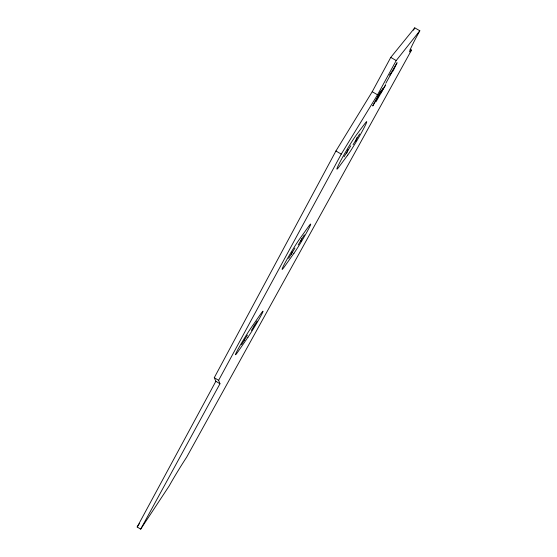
<?xml version="1.0" encoding="UTF-8"?>
<svg xmlns="http://www.w3.org/2000/svg" width="557" height="557" viewBox="0 0 557 557"><rect width="100%" height="100%" fill="white"/><g stroke="black" fill="none" stroke-linecap="round" stroke-linejoin="round"><path stroke-width="0.84" d="M244.474 340.459L244.495 339.304M254.187 326.381L254.312 325.093M291.499 254.361L292.091 252.063M300.926 241.097L301.622 238.688M346.733 153.231L348.118 149.373M355.631 141.269L357.093 137.356M214.271 377.688L335.927 150.989L372.229 91.717L390.77 57.385L414.77 27.85L419.825 30.767A36.212 1.908 -60 0 0 411.519 50.102L186.637 457.22A23.408 0.912 -58.6 0 0 169.189 485.927L140.677 529.15L137.175 526.985L215.858 381.273L214.271 377.688L218.616 380.327L219.959 383.766L140.677 529.15M218.616 380.327L341.253 154.129L377.535 94.815L396.215 60.553L419.825 30.767M380.723 91.042L372.724 105.983L382.896 88.236M385.869 83.216L391.529 72.856L393.256 70.642L397.071 62.725L389.789 75.091L391.411 73.009M375.961 101.827L385.688 84.775L380.542 93.513M288.644 258.378L294.932 248.067M298.204 244.934L304.338 234.873M241.543 344.706L247.419 335.07M251.381 330.454L257.118 321.034M344.038 156.851L350.799 145.781M353.061 144.723L359.648 133.938M137.175 526.985L139.563 523.392M410.147 49.308L411.519 50.102M390.77 57.385L396.215 60.553M372.229 91.717L377.535 94.815M335.927 150.989L341.253 154.129M215.858 381.273L219.959 383.766M413.51 30.175A36.198 2.089 -60.1 0 1 414.77 27.85M247.962 337.222L238.173 351.453A17.364 0.898 -58.9 0 1 238.124 349.072A17.364 0.898 -58.9 0 1 250.935 328.059L260.676 314.016A17.002 0.856 -58.9 0 1 260.321 316.919A17.002 0.856 -58.9 0 1 247.962 337.222M293.957 253.254L284.425 266.719A18.827 1.044 -59.2 0 1 285.623 261.853A18.827 1.044 -59.2 0 1 299.339 239.399L308.759 226.233A18.43 0.996 -59.3 0 1 307.172 231.573A18.43 0.996 -59.3 0 1 293.957 253.254M347.742 155.055L338.705 167.274A20.811 1.218 -59.6 0 1 341.608 159.051A20.811 1.218 -59.6 0 1 356.362 134.933L365.19 123.201A20.365 1.156 -59.6 0 1 361.932 131.8A20.365 1.156 -59.6 0 1 347.742 155.055"/></g></svg>
